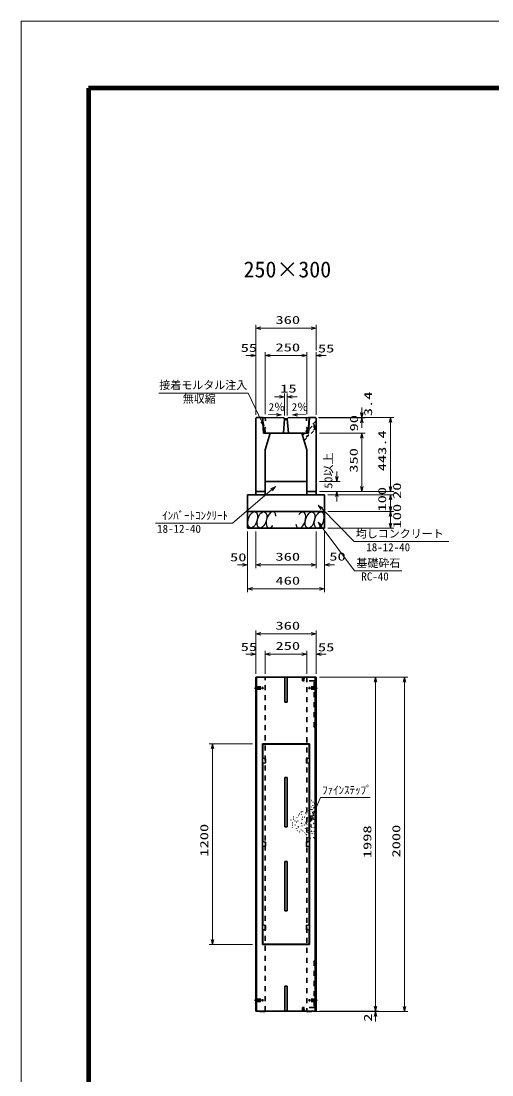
# Model space of a CAD drawing. Units: millimetres on the paper. Extents: x 0 to 841, y 0 to 594.
# Drawn here: x 0 to 140.7, y 278.7 to 594 of the extents above; entities that cross this region are included whole.
import ezdxf
from ezdxf.enums import TextEntityAlignment as Align

# ---------------------------------------------------------------- set-up
doc = ezdxf.new("R2010")
doc.units = ezdxf.units.MM
for name, pattern in [('USER1', [3, 1, -2]), ('USER2', [18.5, 12, -1.5, 3.5, -1.5]), ('USER3', [3, 1.5, -1.5])]:
    doc.linetypes.add(name, pattern=pattern)
for name, color, linetype, lineweight in [('D-BMK（構造物基準線）', 2, 'USER2', 18), ('D-STR-DIM（寸法）', 7, 'Continuous', 13), ('D-STR-HTXT(均しCON-旗)', 7, 'Continuous', 13), ('D-STR-HTXT(基礎砕石-旗)', 7, 'Continuous', 13), ('D-STR-HTXT（旗上げ）', 7, 'Continuous', 13), ('D-STR-STRF(グリ)', 7, 'Continuous', 25), ('D-STR（構造物）', 1, 'Continuous', 35), ('D-TTL-LINE（区切線）', 7, 'Continuous', 18), ('D-TTL（外枠）', 2, 'Continuous', 140)]:
    doc.layers.add(name, color=color, linetype=linetype, lineweight=lineweight)
doc.layers.add('D-STR-TXT(文字)', color=7, linetype='Continuous')
doc.styles.add('ＭＳ ゴシック', font='')
doc.styles.get('ＭＳ ゴシック').set_extended_font_data('MS Gothic')

# ---------------------------------------------------------------- blocks, each defined once
blk = doc.blocks.new('_Open30')
at = {"color": 7, "linetype": 'Continuous', "lineweight": 13}
for p, q in [((-1, 0.2679), (0, 0)), ((0, 0), (-1, -0.2679)), ((0, 0), (-1, 0))]:
    blk.add_line(p, q, dxfattribs=at)

msp = doc.modelspace()

# ---------------------------------------------------------------- linework, layer by layer
at = {"layer": 'D-BMK（構造物基準線）'}
for p, q in [((69.673, 394.463), (72.523, 394.463)), ((88.598, 394.463), (85.748, 394.463)), ((69.673, 301.063), (72.523, 301.063)), ((88.598, 301.063), (85.748, 301.063))]:
    msp.add_line(p, q, dxfattribs=at)
at = {"layer": 'D-STR-DIM（寸法）'}
for p, q in [((70.135, 494.912), (70.135, 503.121)), ((71.635, 502.121), (86.635, 502.121)), ((88.135, 495.43), (88.135, 503.121)), ((68.635, 493.912), (67.135, 493.912)), ((70.135, 476.18), (70.135, 494.912)), ((72.885, 476.375), (72.885, 494.912)), ((72.885, 476.375), (72.885, 494.912)), ((74.385, 493.912), (75.885, 493.912)), ((74.385, 493.912), (83.885, 493.912)), ((83.885, 493.912), (82.385, 493.912)), ((85.385, 476.375), (85.385, 494.912)), ((85.385, 476.375), (85.385, 494.912)), ((88.135, 476.18), (88.135, 494.912)), ((89.635, 493.912), (91.135, 493.912)), ((78.741, 476.006), (78.741, 482.6)), ((79.532, 475.99), (79.532, 482.6)), ((77.241, 481.6), (75.741, 481.6)), ((81.032, 481.6), (82.532, 481.6)), ((73.976, 476.283), (76.338, 476.236)), ((84.996, 476.265), (82.635, 476.218)), ((101.84, 476.925), (101.84, 478.425)), ((101.84, 476.762), (101.84, 478.262)), ((88.885, 475.425), (102.84, 475.425)), ((88.885, 475.425), (111.338, 475.425)), ((89.051, 475.262), (102.84, 475.262)), ((89.051, 475.262), (102.84, 475.262)), ((101.84, 473.762), (101.84, 472.262)), ((110.338, 454.757), (110.338, 473.925)), ((89.135, 470.757), (102.84, 470.757)), ((89.135, 470.757), (102.84, 470.757)), ((101.84, 454.757), (101.84, 469.257)), ((101.84, 469.257), (101.84, 467.757)), ((94.324, 457.757), (94.324, 459.257)), ((89.135, 456.257), (95.324, 456.257)), ((110.338, 454.757), (110.338, 456.257)), ((89.135, 453.257), (111.338, 453.257)), ((89.135, 453.257), (102.84, 453.257)), ((89.135, 453.257), (111.338, 453.257)), ((89.135, 453.257), (95.324, 453.257)), ((91.635, 452.257), (111.338, 452.257)), ((91.635, 452.257), (111.338, 452.257)), ((94.324, 451.757), (94.324, 450.257)), ((110.338, 448.757), (110.338, 450.757)), ((110.338, 450.757), (110.338, 449.257)), ((91.635, 447.257), (111.338, 447.257)), ((91.635, 447.257), (111.338, 447.257)), ((110.338, 443.757), (110.338, 445.757)), ((91.635, 442.257), (111.338, 442.257)), ((67.635, 441.257), (67.635, 430.29)), ((67.635, 440.257), (67.635, 423.133)), ((70.135, 441.257), (70.135, 430.29)), ((70.135, 440.257), (70.135, 430.29)), ((88.135, 441.257), (88.135, 430.29)), ((88.135, 440.257), (88.135, 430.29)), ((90.635, 441.257), (90.635, 430.29)), ((90.635, 440.257), (90.635, 423.133)), ((66.135, 431.29), (64.635, 431.29)), ((71.635, 431.29), (73.135, 431.29)), ((71.635, 431.29), (86.635, 431.29)), ((86.635, 431.29), (85.135, 431.29)), ((92.135, 431.29), (93.635, 431.29)), ((69.135, 424.133), (89.135, 424.133)), ((70.135, 405.609), (70.135, 411.66)), ((71.635, 410.66), (86.635, 410.66)), ((88.135, 405.64), (88.135, 411.66)), ((68.635, 404.609), (67.135, 404.609)), ((70.135, 398.713), (70.135, 405.609)), ((72.885, 398.764), (72.885, 405.609)), ((72.885, 398.713), (72.885, 405.609)), ((74.385, 404.609), (75.885, 404.609)), ((74.385, 404.609), (83.885, 404.609)), ((83.885, 404.609), (82.385, 404.609)), ((85.385, 398.713), (85.385, 405.609)), ((85.385, 398.749), (85.385, 405.609)), ((88.135, 398.682), (88.135, 405.609)), ((89.635, 404.609), (91.135, 404.609)), ((89.135, 397.713), (106.924, 397.713)), ((105.487, 397.713), (115.564, 397.713)), ((105.924, 299.313), (105.924, 396.213)), ((114.564, 299.213), (114.564, 396.213)), ((69.135, 377.763), (56.171, 377.763)), ((57.171, 319.263), (57.171, 376.263)), ((69.135, 317.763), (56.171, 317.763)), ((105.924, 299.313), (105.924, 300.813)), ((87.885, 297.713), (106.924, 297.713)), ((89.135, 297.813), (106.924, 297.813)), ((89.135, 297.813), (106.924, 297.813)), ((104.487, 297.713), (115.564, 297.713)), ((105.924, 296.213), (105.924, 294.713))]:
    msp.add_line(p, q, dxfattribs=at)
at = {"layer": 'D-STR-HTXT(均しCON-旗)'}
for points in [[(40.142, 443.826), (63.177, 443.826), (74.834, 453.737)], [(127.783, 438.31), (99.575, 438.31), (89.852, 448.126)]]:
    msp.add_lwpolyline(points, dxfattribs=at)
at = {"layer": 'D-STR-HTXT(基礎砕石-旗)'}
msp.add_lwpolyline([(113.757, 429.56), (99.653, 429.56), (89.649, 442.886)], dxfattribs=at)
at = {"layer": 'D-STR-HTXT（旗上げ）'}
for points in [[(41.162, 482.646), (67.883, 482.646), (71.976, 474.136)], [(104.308, 361.671), (89.478, 361.671), (86.979, 355.921)]]:
    msp.add_lwpolyline(points, dxfattribs=at)
at = {"layer": 'D-STR-STRF(グリ)'}
for centre, major_axis in [((69.23, 444.781), (0.79, 2.421)), ((71.951, 444.781), (0.79, 2.421)), ((86.339, 444.7), (-0.771, -2.427)), ((89.061, 444.721), (-0.771, -2.427))]:
    msp.add_ellipse(centre, major_axis=major_axis, ratio=0.5139, dxfattribs=at)
for centre, major_axis in [((74.692, 444.781), (0.79, 2.421)), ((83.599, 444.678), (-0.771, -2.427))]:
    msp.add_ellipse(centre, major_axis=major_axis, ratio=0.5139, start_param=5.3575563, end_param=10.3750652, dxfattribs=at)
at = {"layer": 'D-STR（構造物）'}
for p, q in [((70.385, 475.425), (70.135, 475.18)), ((70.135, 475.18), (70.135, 453.257)), ((72.219, 475.227), (72.373, 472.38)), ((72.372, 475.385), (78.51, 475.262)), ((78.385, 470.757), (78.74, 475.008)), ((78.51, 475.262), (78.742, 475.008)), ((78.741, 475.008), (79.53, 475.008)), ((79.53, 475.008), (79.463, 474.758)), ((79.529, 475.008), (79.76, 475.262)), ((79.885, 470.757), (79.531, 475.008)), ((85.899, 475.385), (79.76, 475.262)), ((85.885, 470.757), (86.135, 475.39)), ((86.052, 475.227), (85.898, 472.38)), ((86.135, 475.39), (87.885, 475.425)), ((87.885, 475.425), (88.135, 475.18)), ((88.135, 475.18), (88.135, 453.257)), ((72.83, 472.257), (72.373, 472.38)), ((72.385, 470.757), (74.385, 470.757)), ((72.83, 472.257), (72.911, 470.757)), ((72.885, 465.757), (74.385, 470.757)), ((72.911, 470.757), (85.36, 470.757)), ((85.385, 465.757), (83.885, 470.757)), ((85.885, 470.757), (83.885, 470.757)), ((85.441, 472.257), (85.36, 470.757)), ((85.441, 472.257), (85.898, 472.38)), ((72.885, 465.757), (72.885, 453.257)), ((85.385, 465.757), (85.385, 453.257)), ((72.885, 456.257), (85.385, 456.257)), ((67.635, 452.257), (90.635, 452.257)), ((67.635, 452.257), (67.635, 442.257)), ((72.885, 453.257), (70.135, 453.257)), ((70.135, 453.257), (70.135, 452.257)), ((72.885, 453.257), (72.885, 452.257)), ((85.385, 453.257), (88.135, 453.257)), ((85.385, 453.257), (85.385, 452.257)), ((88.135, 453.257), (88.135, 452.257)), ((90.635, 452.257), (90.635, 442.257)), ((67.635, 447.257), (90.635, 447.257)), ((67.635, 442.257), (90.635, 442.257)), ((70.135, 297.813), (70.135, 397.713)), ((88.135, 397.713), (70.135, 397.713)), ((70.385, 297.813), (70.385, 397.713)), ((78.76, 397.713), (78.76, 390.213)), ((79.51, 397.713), (79.51, 390.213)), ((87.885, 397.713), (87.885, 297.813)), ((88.135, 397.713), (88.135, 297.813)), ((79.51, 390.213), (78.76, 390.213)), ((72.135, 377.763), (72.135, 317.763)), ((72.135, 377.763), (86.135, 377.763)), ((72.21, 373.438), (72.21, 377.688)), ((72.21, 377.688), (86.06, 377.688)), ((86.06, 373.438), (86.06, 377.688)), ((86.135, 377.763), (86.135, 317.763)), ((72.21, 371.938), (72.21, 348.513)), ((86.06, 371.938), (86.06, 348.513)), ((78.76, 367.688), (78.76, 352.938)), ((78.76, 367.688), (79.51, 367.688)), ((79.51, 352.938), (79.51, 367.688)), ((85.903, 359.761), (85.956, 359.708)), ((85.956, 359.708), (86.009, 359.761)), ((86.017, 360.615), (86.09, 360.596)), ((86.643, 360.791), (86.7, 360.839)), ((86.7, 360.839), (86.748, 360.781)), ((87.218, 360.284), (87.293, 360.284)), ((87.566, 359.9), (87.619, 359.953)), ((87.619, 359.953), (87.672, 359.9)), ((82.922, 356.28), (82.997, 356.287)), ((83.231, 356.787), (83.251, 356.86)), ((83.704, 357.37), (83.651, 357.423)), ((83.679, 356.663), (83.744, 356.7)), ((83.704, 357.37), (83.757, 357.423)), ((84.12, 357.547), (84.082, 357.612)), ((84.495, 356.55), (84.47, 356.479)), ((85.085, 357.167), (85.027, 357.119)), ((85.249, 358.624), (85.242, 358.699)), ((85.27, 356.831), (85.331, 356.788)), ((85.331, 356.788), (85.288, 356.727)), ((85.537, 358.026), (85.467, 358.052)), ((85.913, 356.431), (85.987, 356.424)), ((85.996, 359.038), (85.931, 359.001)), ((85.95, 357.911), (85.982, 357.843)), ((86.167, 358.215), (86.105, 358.172)), ((86.167, 358.215), (86.21, 358.154)), ((86.277, 356.802), (86.352, 356.802)), ((86.296, 356.972), (86.283, 357.046)), ((86.383, 358.888), (86.309, 358.901)), ((86.521, 356.28), (86.449, 356.261)), ((86.6, 358.039), (86.662, 358.082)), ((86.709, 357.611), (86.634, 357.618)), ((86.662, 358.082), (86.705, 358.02)), ((86.722, 358.817), (86.748, 358.887)), ((86.931, 358.141), (86.999, 358.173)), ((87.053, 357.195), (87.004, 357.252)), ((87.164, 357.137), (87.102, 357.094)), ((87.202, 359.352), (87.129, 359.333)), ((87.207, 357.076), (87.164, 357.137)), ((87.182, 359.424), (87.202, 359.352)), ((87.319, 358.515), (87.332, 358.589)), ((87.332, 358.589), (87.406, 358.576)), ((87.365, 356.288), (87.438, 356.301)), ((87.455, 357.085), (87.381, 357.098)), ((87.438, 356.301), (87.451, 356.227)), ((87.442, 357.011), (87.455, 357.085)), ((87.446, 357.463), (87.484, 357.528)), ((87.484, 357.528), (87.549, 357.491)), ((87.514, 358.715), (87.575, 358.758)), ((87.575, 358.758), (87.618, 358.696)), ((80.638, 355.043), (80.619, 354.971)), ((81.091, 354.167), (81.166, 354.167)), ((81.195, 353.449), (81.137, 353.401)), ((81.321, 355.266), (81.264, 355.218)), ((81.37, 355.209), (81.321, 355.266)), ((81.479, 355.956), (81.404, 355.962)), ((81.914, 354.712), (81.839, 354.712)), ((81.859, 353.461), (81.924, 353.498)), ((81.924, 353.498), (81.887, 353.563)), ((82.293, 354.327), (82.24, 354.38)), ((82.443, 355.665), (82.45, 355.74)), ((82.662, 354.629), (82.693, 354.697)), ((83.698, 355.573), (83.729, 355.505)), ((83.799, 354.024), (83.799, 353.949)), ((83.874, 354.024), (83.799, 354.024)), ((83.936, 353.254), (84.006, 353.228)), ((83.972, 355.076), (84.03, 355.124)), ((84.03, 355.124), (84.078, 355.066)), ((84.187, 355.813), (84.112, 355.82)), ((84.267, 353.897), (84.248, 353.97)), ((84.548, 354.57), (84.623, 354.57)), ((84.65, 353.505), (84.582, 353.473)), ((84.623, 354.57), (84.623, 354.495)), ((84.682, 353.437), (84.65, 353.505)), ((84.746, 355.835), (84.678, 355.804)), ((84.746, 355.835), (84.715, 355.903)), ((84.948, 354.238), (84.895, 354.185)), ((85.227, 354.003), (85.17, 353.954)), ((85.227, 354.003), (85.276, 353.945)), ((85.434, 355.73), (85.386, 355.787)), ((85.413, 353.667), (85.474, 353.624)), ((85.474, 353.624), (85.431, 353.562)), ((85.686, 355.691), (85.621, 355.653)), ((85.649, 355.756), (85.686, 355.691)), ((86.13, 353.26), (86.055, 353.266)), ((86.127, 355.083), (86.089, 355.018)), ((86.117, 353.674), (86.175, 353.722)), ((86.175, 353.722), (86.126, 353.78)), ((86.29, 355.464), (86.363, 355.484)), ((86.363, 355.484), (86.344, 355.556)), ((86.55, 354.727), (86.537, 354.653)), ((86.684, 353.489), (86.611, 353.508)), ((86.664, 353.417), (86.684, 353.489)), ((86.683, 356.243), (86.745, 356.2)), ((86.745, 356.2), (86.702, 356.139)), ((86.804, 354.917), (86.743, 354.874)), ((86.804, 354.917), (86.847, 354.856)), ((87.245, 353.93), (87.306, 353.973)), ((87.306, 353.973), (87.349, 353.911)), ((87.494, 355.233), (87.421, 355.219)), ((87.507, 355.159), (87.494, 355.233)), ((87.598, 353.92), (87.585, 353.846)), ((87.736, 355.062), (87.675, 355.105)), ((87.693, 355), (87.736, 355.062)), ((78.76, 352.938), (79.51, 352.938)), ((81.055, 352.811), (81.036, 352.739)), ((82.3, 352.501), (82.275, 352.431)), ((82.519, 351.855), (82.551, 351.787)), ((82.754, 352.966), (82.735, 353.038)), ((82.938, 352.878), (82.873, 352.84)), ((82.938, 352.878), (82.976, 352.813)), ((83.042, 351.43), (83.1, 351.479)), ((83.062, 352.409), (83.115, 352.462)), ((83.1, 351.479), (83.148, 351.421)), ((83.679, 351.917), (83.698, 351.99)), ((84.199, 351.755), (84.205, 351.68)), ((84.724, 351.383), (84.724, 351.308)), ((84.84, 351.09), (84.787, 351.037)), ((84.98, 352.488), (84.912, 352.456)), ((85.012, 352.42), (84.98, 352.488)), ((85.27, 350.559), (85.195, 350.559)), ((85.258, 352.385), (85.233, 352.315)), ((85.27, 350.634), (85.27, 350.559)), ((85.6, 351.835), (85.528, 351.855)), ((85.581, 351.763), (85.6, 351.835)), ((85.753, 352.588), (85.681, 352.569)), ((85.808, 353.037), (85.733, 353.037)), ((85.734, 352.66), (85.753, 352.588)), ((85.824, 351.152), (85.766, 351.104)), ((85.824, 351.152), (85.776, 351.21)), ((85.914, 351.078), (85.914, 351.153)), ((86.021, 351.887), (85.968, 351.94)), ((85.968, 351.834), (86.021, 351.887)), ((86.074, 350.056), (86.127, 350.003)), ((86.338, 351.434), (86.27, 351.466)), ((86.278, 352.213), (86.353, 352.213)), ((86.445, 351.077), (86.52, 351.07)), ((86.52, 351.07), (86.513, 350.995)), ((86.664, 353.116), (86.591, 353.096)), ((86.683, 353.043), (86.664, 353.116)), ((86.79, 351.605), (86.718, 351.624)), ((86.79, 351.605), (86.771, 351.533)), ((86.85, 352.758), (86.907, 352.806)), ((86.907, 352.806), (86.859, 352.864)), ((87.013, 350.922), (86.956, 350.874)), ((86.965, 350.979), (87.013, 350.922)), ((87.374, 351.603), (87.381, 351.678)), ((87.571, 351.45), (87.522, 351.507)), ((87.603, 352.724), (87.597, 352.649)), ((87.703, 350.765), (87.709, 350.84)), ((72.21, 347.013), (72.21, 323.588)), ((85.254, 349.78), (85.222, 349.712)), ((85.619, 349.797), (85.566, 349.85)), ((85.566, 349.744), (85.619, 349.797)), ((86.06, 347.013), (86.06, 323.588)), ((86.376, 349.582), (86.444, 349.55)), ((86.444, 349.55), (86.412, 349.482)), ((87.48, 349.719), (87.487, 349.793)), ((87.619, 349.518), (87.677, 349.566)), ((87.677, 349.566), (87.628, 349.623)), ((78.76, 342.588), (79.51, 342.588)), ((78.76, 342.588), (78.76, 327.838)), ((79.51, 327.838), (79.51, 342.588)), ((78.76, 327.838), (79.51, 327.838)), ((72.21, 322.088), (72.21, 317.838)), ((86.06, 322.088), (86.06, 317.838)), ((72.135, 317.763), (86.135, 317.763)), ((72.21, 317.838), (86.06, 317.838)), ((78.76, 297.813), (78.76, 305.313)), ((79.51, 305.313), (78.76, 305.313)), ((79.51, 297.813), (79.51, 305.313)), ((88.135, 297.813), (70.135, 297.813)), ((71.386, 297.713), (71.285, 297.813)), ((72.885, 297.713), (71.386, 297.713)), ((72.885, 297.713), (72.985, 297.813)), ((85.385, 297.713), (85.285, 297.813)), ((85.385, 297.713), (86.885, 297.713)), ((86.885, 297.713), (86.985, 297.813))]:
    msp.add_line(p, q, dxfattribs=at)
at = {"layer": 'D-STR（構造物）', "linetype": 'USER1'}
for p, q in [((72.969, 475.373), (73.122, 472.378)), ((87.885, 474.085), (84.04, 470.24)), ((84.121, 469.971), (88.06, 473.911)), ((85.301, 475.373), (85.149, 472.38)), ((87.56, 472.325), (87.56, 473.411)), ((88.06, 473.911), (87.813, 474.158)), ((88.06, 471.981), (88.06, 473.911)), ((73.122, 472.378), (72.83, 472.257)), ((88.06, 472.325), (84.487, 468.752)), ((84.56, 468.506), (88.06, 472.006)), ((85.145, 472.38), (85.441, 472.257)), ((88.06, 472.325), (87.56, 472.325)), ((87.813, 471.733), (88.06, 471.981))]:
    msp.add_line(p, q, dxfattribs=at)
at = {"layer": 'D-STR（構造物）', "linetype": 'USER3'}
for p, q in [((72.885, 297.813), (72.885, 397.713)), ((84.487, 396.663), (84.561, 397.713)), ((85.385, 397.713), (85.385, 297.813)), ((70.135, 394.813), (72.136, 394.813)), ((70.135, 394.113), (72.136, 394.113)), ((72.136, 394.113), (72.136, 394.813)), ((88.135, 394.813), (86.135, 394.813)), ((86.135, 394.113), (86.135, 394.813)), ((88.135, 394.113), (86.135, 394.113)), ((87.56, 382.713), (87.56, 396.663)), ((87.56, 382.713), (88.135, 382.713)), ((87.56, 312.813), (87.56, 298.863)), ((87.56, 312.813), (88.135, 312.813)), ((70.135, 301.413), (72.136, 301.413)), ((70.135, 300.713), (72.136, 300.713)), ((72.136, 301.413), (72.136, 300.713)), ((86.135, 301.413), (86.135, 300.713)), ((88.135, 301.413), (86.135, 301.413)), ((88.135, 300.713), (86.135, 300.713)), ((84.487, 298.863), (84.561, 297.813))]:
    msp.add_line(p, q, dxfattribs=at)
at = {"layer": 'D-STR（構造物）'}
for points in [[(72.385, 470.757), (72.135, 475.39), (70.385, 475.425)], [(78.741, 475.008), (78.808, 474.758), (79.463, 474.758)], [(72.21, 373.438), (73.01, 373.313), (73.01, 372.063), (72.21, 371.938)], [(86.06, 373.438), (85.26, 373.313), (85.26, 372.063), (86.06, 371.938)], [(72.21, 347.013), (73.01, 347.138), (73.01, 348.388), (72.21, 348.513)], [(86.06, 347.013), (85.26, 347.138), (85.26, 348.388), (86.06, 348.513)], [(72.21, 322.088), (73.01, 322.213), (73.01, 323.463), (72.21, 323.588)], [(86.06, 322.088), (85.26, 322.213), (85.26, 323.463), (86.06, 323.588)]]:
    msp.add_lwpolyline(points, dxfattribs=at)
at = {"layer": 'D-STR（構造物）', "linetype": 'USER3'}
for points in [[(87.56, 396.663), (84.121, 396.663), (84.041, 397.713)], [(87.56, 298.863), (84.121, 298.863), (84.041, 297.813)]]:
    msp.add_lwpolyline(points, dxfattribs=at)
at = {"layer": 'D-STR（構造物）'}
for centre, start, end in [((72.369, 475.235), 88.85156, 183.08978), ((85.902, 475.235), 356.91022, 91.14844)]:
    msp.add_arc(centre, 0.15, start, end, dxfattribs=at)
at = {"layer": 'D-TTL-LINE（区切線）'}
for p, q in [((841, 594), (0, 594)), ((0, 594), (0, 0))]:
    msp.add_line(p, q, dxfattribs=at)
at = {"layer": 'D-TTL（外枠）'}
for p, q in [((820.9, 573.9), (20.1, 573.9)), ((20.1, 573.9), (20.1, 20.1))]:
    msp.add_line(p, q, dxfattribs=at)

# ---------------------------------------------------------------- block references
at = {"layer": 'D-STR-DIM（寸法）', "xscale": 1.5, "yscale": 1.5}
for p, rotation in [((70.135, 502.121), 180), ((72.885, 493.912), 180), ((72.885, 493.912), 180), ((88.135, 493.912), 180), ((79.532, 481.6), 180), ((77.837, 476.206), 358.85424), ((81.135, 476.188), 181.14576), ((101.84, 475.425), 270), ((101.84, 475.262), 270), ((101.84, 475.262), 90), ((110.338, 475.425), 90), ((101.84, 470.757), 90), ((101.84, 470.757), 90), ((94.324, 456.257), 270), ((101.84, 453.257), 270), ((110.338, 453.257), 270), ((110.338, 453.257), 270), ((94.324, 453.257), 90), ((110.338, 452.257), 90), ((110.338, 452.257), 90), ((110.338, 447.257), 270), ((110.338, 447.257), 90), ((110.338, 442.257), 270), ((70.135, 431.29), 180), ((70.135, 431.29), 180), ((90.635, 431.29), 180), ((67.635, 424.133), 180), ((70.135, 410.66), 180), ((72.885, 404.609), 180), ((72.885, 404.609), 180), ((88.135, 404.609), 180), ((105.924, 397.713), 90), ((114.564, 397.713), 90), ((57.171, 377.763), 90), ((57.171, 317.763), 270), ((105.924, 297.813), 270), ((105.924, 297.813), 270), ((105.924, 297.713), 90), ((114.564, 297.713), 270)]:
    msp.add_blockref('_Open30', p, dxfattribs=dict(at, rotation=rotation))
for p in [(88.135, 502.121), (70.135, 493.912), (85.385, 493.912), (85.385, 493.912), (78.741, 481.6), (67.635, 431.29), (88.135, 431.29), (88.135, 431.29), (90.635, 424.133), (88.135, 410.66), (70.135, 404.609), (85.385, 404.609), (85.385, 404.609)]:
    msp.add_blockref('_Open30', p, dxfattribs=at)
at = {"layer": 'D-STR-HTXT(均しCON-旗)', "xscale": 1.5, "yscale": 1.5}
for p, rotation in [((75.976, 454.709), 40.37163), ((88.797, 449.192), 134.72505)]:
    msp.add_blockref('_Open30', p, dxfattribs=dict(at, rotation=rotation))
at = {"layer": 'D-STR-HTXT(基礎砕石-旗)', "xscale": 1.5, "yscale": 1.5, "rotation": 126.89552}
msp.add_blockref('_Open30', (88.749, 444.086), dxfattribs=at)
at = {"layer": 'D-STR-HTXT（旗上げ）', "xscale": 1.5, "yscale": 1.5}
for p, rotation in [((72.627, 472.785), 295.69073), ((86.381, 354.545), 246.50838)]:
    msp.add_blockref('_Open30', p, dxfattribs=dict(at, rotation=rotation))

# ---------------------------------------------------------------- texts
at = {"layer": 'D-STR-DIM（寸法）', "style": 'ＭＳ ゴシック', "width": 1.5}
for s, p in [('360', (76.01, 502.658)), ('55', (65.616, 494.306)), ('250', (76.01, 494.45)), ('55', (88.7, 494.136)), ('15', (77.424, 482.137)), ('50', (62.437, 431.657)), ('360', (76.01, 431.827)), ('50', (92.087, 431.865)), ('460', (76.01, 424.67)), ('360', (76.01, 411.197)), ('55', (65.616, 404.828)), ('250', (76.01, 405.147)), ('55', (88.7, 404.733))]:
    msp.add_text(s, height=2.405, dxfattribs=at).set_placement(p, align=Align.BOTTOM_LEFT)
at = {"layer": 'D-STR-DIM（寸法）', "style": 'ＭＳ ゴシック'}
for s, width, p in [('3.4', 1.5, (105.604, 475.787)), ('90', 1.5, (101.396, 471.231)), ('443.4', 1.5, (109.8, 459.306)), ('50以上', 1.1, (93.742, 454.12)), ('350', 1.5, (101.302, 458.882)), ('100', 1.5, (109.8, 447.257)), ('20', 1.5, (114.252, 451.039)), ('100', 1.5, (114.273, 442.202)), ('1200', 1.5, (56.634, 344.013)), ('1998', 1.5, (105.386, 343.554)), ('2000', 1.5, (114.026, 343.754)), ('2', 1.5, (105.562, 294.625))]:
    msp.add_text(s, height=2.405, rotation=90, dxfattribs=dict(at, width=width)).set_placement(p, align=Align.BOTTOM_LEFT)
for rotation, p in [(0.01, (73.984, 476.582)), (359.99, (80.853, 476.579))]:
    msp.add_text('2％', height=2.405, rotation=rotation, dxfattribs=at).set_placement(p, align=Align.BOTTOM_LEFT)
at = {"layer": 'D-STR-HTXT(均しCON-旗)', "style": 'ＭＳ ゴシック'}
for s, p in [('ｲﾝﾊﾞｰﾄｺﾝｸﾘｰﾄ', (42.152, 444.11)), ('18-12-40', (40.643, 440.177)), ('均しコンクリート', (100.023, 438.721)), ('18-12-40', (103.156, 434.66))]:
    msp.add_text(s, height=2.405, dxfattribs=at).set_placement(p, align=Align.BOTTOM_LEFT)
at = {"layer": 'D-STR-HTXT(基礎砕石-旗)', "style": 'ＭＳ ゴシック'}
for s, p in [('基礎砕石', (100.188, 429.897)), ('RC-40', (101.676, 425.91))]:
    msp.add_text(s, height=2.405, dxfattribs=at).set_placement(p, align=Align.BOTTOM_LEFT)
at = {"layer": 'D-STR-HTXT（旗上げ）', "style": 'ＭＳ ゴシック'}
for s, p in [('接着モルタル注入', (41.307, 483.149)), ('無収縮', (48.312, 479.072)), ('ﾌｧｲﾝｽﾃｯﾌﾟ', (89.957, 361.997))]:
    msp.add_text(s, height=2.405, dxfattribs=at).set_placement(p, align=Align.BOTTOM_LEFT)
at = {"layer": 'D-STR-TXT(文字)', "style": 'ＭＳ ゴシック'}
msp.add_text('250×300', height=4.811, dxfattribs=at).set_placement((66.473, 515.861), align=Align.BOTTOM_LEFT)

doc.saveas('drawing.dxf')
